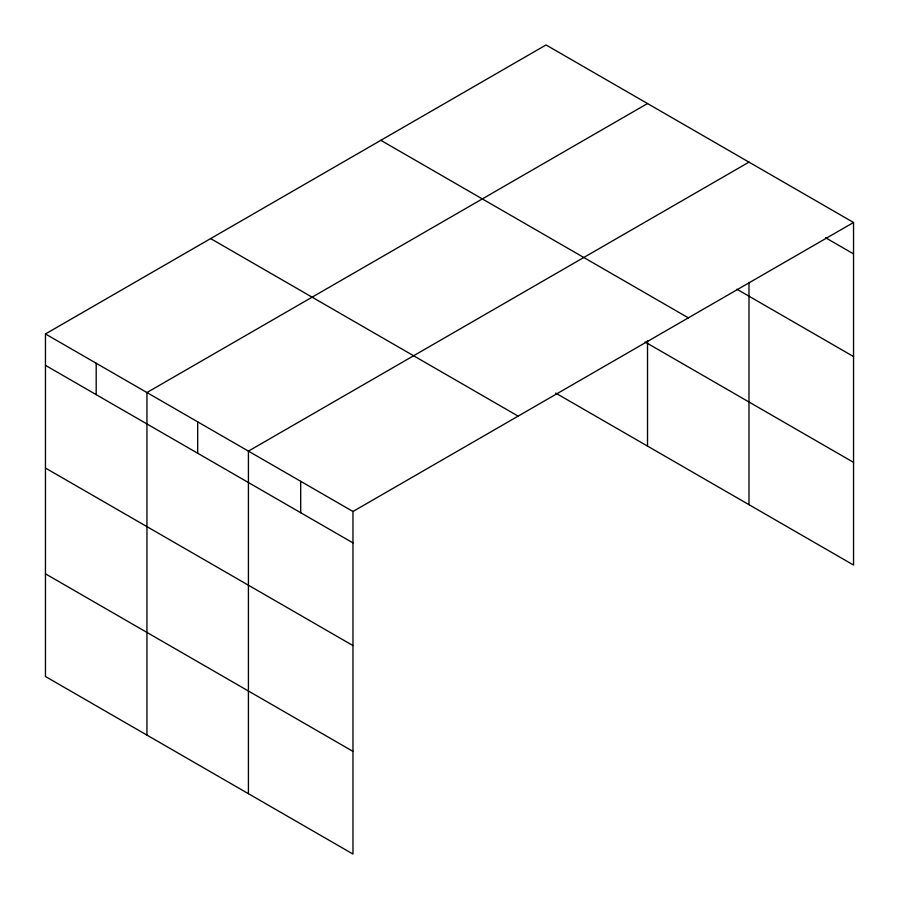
<?xml version="1.0" encoding="UTF-8"?>
<svg xmlns="http://www.w3.org/2000/svg" width="899" height="899" viewBox="0 0 899 899"><rect width="100%" height="100%" fill="white"/><g stroke="black" fill="none" stroke-linecap="round" stroke-linejoin="round"><path stroke-width="1.35" d="M853.544 222.491L546.03 44.95L45.456 333.956L45.456 676.509L352.97 854.05L352.97 511.486L853.544 222.491L853.544 565.044L555.694 393.088M748.991 282.331L748.991 504.687M647.516 103.542L146.942 392.537L146.942 735.101M748.991 162.123L248.416 451.129L248.416 793.682M825.574 237.741L853.544 253.889M736.91 289.231L853.544 356.566M380.85 140.323L688.353 317.853M645.1 342.013L853.544 462.367M210.647 238.583L518.15 416.125M45.456 333.956L352.97 511.486M45.456 365.354L352.97 542.895M45.456 468.042L352.97 645.572M45.456 573.832L352.97 751.373M647.516 340.631L647.516 446.095M300.693 481.313L300.693 512.711M197.679 421.833L197.679 453.231M96.193 363.252L96.193 394.65"/></g></svg>
